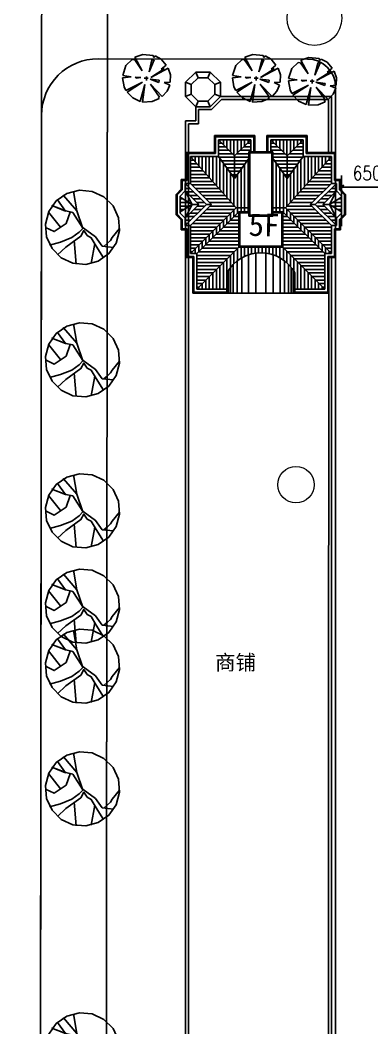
# Model space of a CAD drawing. Extents: x 225694 to 1397201, y -46174 to 794826.
# Drawn here: x 378876 to 416291, y 279695 to 386968 of the extents above; entities that cross this region are included whole.
import ezdxf
from ezdxf.enums import TextEntityAlignment as Align

# ---------------------------------------------------------------- set-up
doc = ezdxf.new("R2010")
doc.units = 0
doc.header["$LTSCALE"] = 0.5
doc.header["$MEASUREMENT"] = 0
doc.linetypes.add('X11', pattern=[6, 5, -1])
for name, color, linetype in [('1', 4, 'Continuous'), ('2', 3, 'Continuous'), ('KJ', 8, 'Continuous'), ('PUB_DIM', 3, 'Continuous'), ('WINDOW', 3, 'Continuous'), ('ZJ', 7, 'Continuous'), ('屋顶', 135, 'Continuous'), ('树', 124, 'Continuous'), ('红线', 1, 'Continuous'), ('细', 95, 'Continuous'), ('路', 40, 'Continuous')]:
    doc.layers.add(name, color=color, linetype=linetype)
doc.layers.add('road', color=7, linetype='Continuous', lineweight=0)
doc.layers.add('tag', color=7, linetype='Continuous', lineweight=0)
doc.styles.add('DIM_FONT', font='SIMPLEX.shx', dxfattribs={"width": 0.8})
doc.styles.add('等线体', font='')
doc.styles.get('等线体').set_extended_font_data('黑体')
doc.dimstyles.new('DIMN500', dxfattribs={"dimscale": 5, "dimtxt": 300, "dimasz": 100, "dimexe": 250, "dimexo": 300, "dimgap": 150, "dimtad": 1, "dimdec": 0, "dimzin": 0, "dimdsep": 46, "dimtxsty": 'DIM_FONT', "dimcen": 0.09, "dimclrt": 7, "dimazin": 2, "dimtfac": 1, "dimtdec": 0, "dimtix": 1, "dimtmove": 2, "dimatfit": 3, "dimfxl": 1, "dimtolj": 1, "dimtzin": 0, "dimarcsym": 0})

# ---------------------------------------------------------------- blocks, each defined once
blk = doc.blocks.new('棕榈')
at = {"layer": '树', "color": 64, "linetype": 'Continuous'}
for p, q in [((-172, 1067), (-553, 940)), ((336, 1025), (-172, 1067)), ((360, 916), (336, 1025)), ((426, 996), (360, 916)), ((717, 842), (426, 996)), ((-995, 530), (-1146, 45)), ((-688, 831), (-995, 530)), ((-566, 808), (-688, 831)), ((-196, 270), (-566, 808)), ((-553, 940), (-196, 270)), ((127, 220), (373, 813)), ((270, 808), (127, 220)), ((373, 813), (270, 808)), ((715, 357), (953, 551)), ((953, 551), (717, 842)), ((-1146, 45), (-738, -11)), ((0, -192), (0, 0)), ((1056, 402), (209, -50)), ((209, -50), (863, 371)), ((863, 371), (715, 357)), ((1170, 85), (1056, 402)), ((1159, -278), (1170, 85)), ((-738, -11), (-1159, -58)), ((-1159, -58), (-1080, -495)), ((-990, -683), (-193, -267)), ((-193, -267), (-937, -763)), ((-537, -32), (-487, -82)), ((-265, -48), (-537, -32)), ((-487, -82), (-265, -48)), ((-294, -1205), (-73, -388)), ((-73, -388), (-180, -1239)), ((88, -84), (-103, -84)), ((177, -127), (611, -294)), ((625, -185), (177, -127)), ((633, -1004), (193, -363)), ((193, -363), (770, -961)), ((611, -294), (625, -185)), ((863, -297), (1159, -278)), ((1130, -424), (863, -297)), ((1003, -707), (1130, -424)), ((-1080, -495), (-990, -683)), ((-937, -763), (-662, -1041)), ((770, -961), (1003, -707)), ((-662, -1041), (-294, -1205)), ((-180, -1239), (275, -1218)), ((275, -1218), (627, -1072)), ((627, -1072), (590, -1004)), ((590, -1004), (633, -1004))]:
    blk.add_line(p, q, dxfattribs=at)
blk = doc.blocks.new('64')
at = {"linetype": 'Continuous'}
blk.add_lwpolyline([(1976, 57), (1856, 741), (1508, 1343), (976, 1789), (324, 2027), (-371, 2027), (-1024, 1789), (-1556, 1343), (-1903, 741), (-2024, 57), (-1903, -627), (-1556, -1228), (-1024, -1675), (-371, -1912), (324, -1912), (976, -1675), (1508, -1228), (1856, -627), (1976, 57)], dxfattribs=at)
for points in [[(-737, 1911), (-285, 955), (-166, 2053), (-285, 955), (0, 0), (285, -57), (761, -71), (1402, 86), (1973, 285)], [(238, 2039), (226, 1298), (654, 1954), (214, 1298), (-47, 1012), (-12, 14)], [(939, 742), (1010, 1782)], [(59, 1112), (582, 727), (1355, 742), (1616, 1198)], [(-24, 14), (-297, -770), (-309, -1383), (-760, -1782)], [(1925, -385), (1319, -299), (321, -285), (24, -128), (24, -456), (-83, -670), (-47, -1198), (-12, -1939)], [(1390, -1369), (761, -271)], [(-59, -1041), (713, -1797)], [(-368, -1440), (-630, -1412), (-844, -1383), (-1010, -1312), (-1616, -1141)]]:
    blk.add_lwpolyline(points)
blk = doc.blocks.new('17w')
at = {"layer": 'KJ'}
h = blk.add_hatch(dxfattribs=at)
h.set_pattern_fill('LINE', color=256, scale=3000, angle=90, style=0)
h.paths.add_polyline_path([(1054009, 285939), (1055349, 285939), (1055349, 291184), (1053837, 289078), (1052108, 291399), (1049127, 291399)])
h.paths.add_polyline_path([(1054287, 285514), (1054287, 285534), (1055349, 285534), (1055349, 285939), (1054009, 285939), (1049127, 281079), (1049832, 281079)])
h.paths.add_polyline_path([(1063422, 281079), (1064127, 281079), (1059245, 285939), (1057905, 285939), (1057905, 285534), (1058967, 285534), (1058967, 285514)])
h.paths.add_polyline_path([(1060245, 279020), (1060245, 277299), (1063422, 277299), (1058967, 281754), (1054287, 281754), (1049832, 277299), (1053009, 277299), (1053009, 279020, -0.5891726)])
h.paths.add_polyline_path([(1064127, 291399), (1061146, 291399), (1059417, 289078), (1057905, 291184), (1057905, 286399), (1057905, 285939), (1059245, 285939)])
h.paths.add_polyline_path([(1052108, 293199), (1053837, 291478), (1055565, 293199)])
h.paths.add_polyline_path([(1057689, 293199), (1059417, 291478), (1061146, 293199)])
h.paths.add_polyline_path([(1054513, 287575), (1058550, 287575), (1058550, 290660), (1054513, 290660)], flags=9)
h = blk.add_hatch(dxfattribs=at)
h.set_pattern_fill('LINE', color=256, scale=3000, angle=180, style=0)
h.paths.add_polyline_path([(1053837, 291478), (1052108, 293199), (1052108, 291399), (1053837, 289078)])
h.paths.add_polyline_path([(1055349, 291184), (1055349, 291909), (1055565, 291909), (1055565, 293199), (1053837, 291478), (1053837, 289078)])
h.paths.add_polyline_path([(1059417, 291478), (1057689, 293199), (1057689, 291909), (1057905, 291909), (1057905, 291184), (1059417, 289078)])
h.paths.add_polyline_path([(1061146, 291399), (1061146, 293199), (1059417, 291478), (1059417, 289078)])
h = blk.add_hatch(dxfattribs=at)
h.set_pattern_fill('LINE', color=256, scale=3000, angle=180, style=0)
h.set_pattern_definition([(180, (33164.25, -1071), (-5e-14, -375), [])])
h.paths.add_polyline_path([(1051377, 286299), (1049127, 284049), (1049127, 281079), (1054009, 285939), (1049127, 291399), (1049127, 288549)])
h.paths.add_polyline_path([(1061877, 286299), (1064127, 288549), (1064127, 291399), (1059245, 285939), (1064127, 281079), (1064127, 284049)])
h.paths.add_polyline_path([(1063422, 277299), (1063422, 281079), (1058967, 285514), (1058967, 281754)])
h.paths.add_polyline_path([(1049832, 281079), (1049832, 277299), (1054287, 281754), (1054287, 285514)])
h.paths.add_polyline_path([(1050837, 286299), (1048587, 288549), (1048587, 287742), (1050030, 286299), (1048587, 284856), (1048587, 284049)])
h.paths.add_polyline_path([(1063224, 286299), (1064667, 287742), (1064667, 288549), (1062417, 286299), (1064667, 284049), (1064667, 284856)])
h.paths.add_polyline_path([(1065207, 287067), (1063917, 286299), (1065207, 285531)])
h.paths.add_polyline_path([(1048047, 287067), (1048047, 285531), (1049337, 286299)])
at = {"layer": 'KJ', "linetype": 'Continuous'}
for p, q in [((1056098, 281117), (1056098, 276867)), ((1057157, 281117), (1057157, 276867)), ((1054098, 280288), (1054098, 276867)), ((1054586, 280612), (1054586, 276867)), ((1055306, 280935), (1055306, 276867)), ((1057949, 280935), (1057949, 276867)), ((1058669, 280612), (1058669, 276867)), ((1059156, 280288), (1059156, 276867)), ((1053081, 279144), (1053081, 276867)), ((1053189, 279315), (1053189, 276867)), ((1053387, 279586), (1053387, 276867)), ((1053684, 279922), (1053684, 276867)), ((1059570, 279922), (1059570, 276867)), ((1059867, 279586), (1059867, 276867)), ((1060065, 279315), (1060065, 276867)), ((1060173, 279144), (1060173, 276867))]:
    blk.add_line(p, q, dxfattribs=at)
at = {"layer": '屋顶'}
for p, q in [((1051708, 291831), (1051708, 293631)), ((1055997, 293631), (1051708, 293631)), ((1051808, 291723), (1051808, 293523)), ((1055889, 293523), (1051808, 293523)), ((1055565, 293199), (1052108, 293199)), ((1052108, 291399), (1052108, 293199)), ((1052108, 293199), (1053837, 291478)), ((1055565, 293199), (1053837, 291478)), ((1055565, 291909), (1055565, 293199)), ((1055565, 291909), (1055565, 293199)), ((1055889, 291909), (1055889, 293523)), ((1055997, 291909), (1055997, 293631)), ((1057257, 291909), (1057257, 293631)), ((1057257, 293631), (1061546, 293631)), ((1057365, 291909), (1057365, 293523)), ((1057365, 293523), (1061446, 293523)), ((1057689, 291909), (1057689, 293199)), ((1057689, 293199), (1059417, 291478)), ((1057689, 293199), (1061146, 293199)), ((1061146, 293199), (1059417, 291478)), ((1061146, 291399), (1061146, 293199)), ((1061446, 291723), (1061446, 293523)), ((1061546, 291831), (1061546, 293631)), ((1048695, 291831), (1048695, 288981)), ((1051708, 291831), (1048695, 291831)), ((1055349, 291909), (1055349, 286399)), ((1057905, 291909), (1057905, 286399)), ((1061546, 291831), (1064559, 291831)), ((1064559, 291831), (1064559, 288981)), ((1048803, 291723), (1048803, 288873)), ((1051808, 291723), (1048803, 291723)), ((1049127, 291399), (1049127, 288549)), ((1052108, 291399), (1049127, 291399)), ((1049127, 291399), (1054009, 285939)), ((1052108, 291399), (1053837, 289078)), ((1053837, 291478), (1053837, 289078)), ((1055349, 291184), (1053837, 289078)), ((1057905, 291184), (1059417, 289078)), ((1064127, 291399), (1059245, 285939)), ((1059417, 291478), (1059417, 289078)), ((1061146, 291399), (1059417, 289078)), ((1061146, 291399), (1064127, 291399)), ((1061446, 291723), (1064451, 291723)), ((1064127, 291399), (1064127, 288549)), ((1064451, 291723), (1064451, 288873)), ((1048155, 288981), (1048155, 287921)), ((1048695, 288981), (1048155, 288981)), ((1048263, 288873), (1048263, 287877)), ((1048803, 288873), (1048263, 288873)), ((1064451, 288873), (1064991, 288873)), ((1064559, 288981), (1065099, 288981)), ((1064991, 288873), (1064991, 287877)), ((1065099, 288981), (1065099, 287921)), ((1048155, 287921), (1047615, 287381)), ((1048263, 287877), (1047723, 287337)), ((1048587, 287742), (1048047, 287202)), ((1049127, 288549), (1048587, 288549)), ((1048587, 288549), (1048587, 287742)), ((1048587, 288549), (1050837, 286299)), ((1049337, 286299), (1048587, 287742)), ((1048587, 287742), (1050030, 286299)), ((1049127, 288549), (1051377, 286299)), ((1064127, 288549), (1061877, 286299)), ((1064667, 288549), (1062417, 286299)), ((1064667, 287742), (1063224, 286299)), ((1063917, 286299), (1064667, 287742)), ((1064127, 288549), (1064667, 288549)), ((1064667, 288549), (1064667, 287742)), ((1064667, 287742), (1065207, 287202)), ((1064991, 287877), (1065531, 287337)), ((1065099, 287921), (1065639, 287381)), ((1047615, 287381), (1047615, 285217)), ((1047723, 287337), (1047723, 285262)), ((1048047, 287202), (1048047, 285396)), ((1049337, 286299), (1048047, 287067)), ((1063917, 286299), (1065207, 287067)), ((1065207, 287202), (1065207, 285396)), ((1065531, 287337), (1065531, 285262)), ((1065639, 287381), (1065639, 285217)), ((1049337, 286299), (1048047, 285531)), ((1048047, 285396), (1048587, 284856)), ((1049337, 286299), (1048587, 284856)), ((1048587, 284856), (1050030, 286299)), ((1048587, 284049), (1050837, 286299)), ((1049127, 284049), (1051377, 286299)), ((1049127, 281079), (1054009, 285939)), ((1049337, 286299), (1050030, 286299)), ((1049832, 281079), (1054287, 285514)), ((1050837, 286299), (1051377, 286299)), ((1054009, 285939), (1055349, 285939)), ((1054287, 285534), (1055349, 285534)), ((1054287, 285534), (1054287, 281754)), ((1054403, 285418), (1054403, 281870)), ((1054403, 285418), (1055349, 285418)), ((1059245, 285939), (1057905, 285939)), ((1058967, 285534), (1057905, 285534)), ((1058851, 285418), (1057905, 285418)), ((1058851, 285418), (1058851, 281870)), ((1058967, 285534), (1058967, 281754)), ((1063422, 281079), (1058967, 285514)), ((1064127, 281079), (1059245, 285939)), ((1062417, 286299), (1061877, 286299)), ((1064127, 284049), (1061877, 286299)), ((1064667, 284049), (1062417, 286299)), ((1063917, 286299), (1063224, 286299)), ((1064667, 284856), (1063224, 286299)), ((1063917, 286299), (1064667, 284856)), ((1063917, 286299), (1065207, 285531)), ((1065207, 285396), (1064667, 284856)), ((1047615, 285217), (1048155, 284677)), ((1047723, 285262), (1048263, 284722)), ((1048155, 284677), (1048155, 283617)), ((1048263, 284722), (1048263, 283725)), ((1048587, 284856), (1048587, 284049)), ((1064667, 284856), (1064667, 284049)), ((1065531, 285262), (1064991, 284722)), ((1064991, 284722), (1064991, 283725)), ((1065639, 285217), (1065099, 284677)), ((1065099, 284677), (1065099, 283617)), ((1048155, 283617), (1048695, 283617)), ((1048263, 283725), (1048803, 283725)), ((1048587, 284049), (1049127, 284049)), ((1048695, 283617), (1048695, 280647)), ((1048803, 283725), (1048803, 280755)), ((1049127, 284049), (1049127, 281079)), ((1064667, 284049), (1064127, 284049)), ((1064127, 284049), (1064127, 281079)), ((1064451, 283725), (1064451, 280755)), ((1064991, 283725), (1064451, 283725)), ((1064559, 283617), (1064559, 280647)), ((1065099, 283617), (1064559, 283617)), ((1049127, 281079), (1049832, 281079)), ((1049832, 277299), (1054287, 281754)), ((1049832, 281079), (1049832, 277299)), ((1058967, 281754), (1054287, 281754)), ((1058851, 281870), (1054403, 281870)), ((1063422, 277299), (1058967, 281754)), ((1063422, 281079), (1063422, 277299)), ((1064127, 281079), (1063422, 281079)), ((1048695, 280647), (1049400, 280647)), ((1048803, 280755), (1049508, 280755)), ((1049400, 280647), (1049400, 276867)), ((1049508, 280755), (1049508, 276975)), ((1063746, 280755), (1063746, 276975)), ((1064451, 280755), (1063746, 280755)), ((1063854, 280647), (1063854, 276867)), ((1064559, 280647), (1063854, 280647)), ((1053009, 279020), (1053009, 276867)), ((1060245, 279020), (1060245, 276867)), ((1049400, 276867), (1053009, 276867)), ((1049508, 276975), (1053009, 276975)), ((1049832, 277299), (1053009, 277299)), ((1053009, 276867), (1056627, 276867)), ((1060245, 276867), (1056627, 276867)), ((1063422, 277299), (1060245, 277299)), ((1063746, 276975), (1060245, 276975)), ((1063854, 276867), (1060245, 276867))]:
    blk.add_line(p, q, dxfattribs=at)
for points in [[(1057905, 291909), (1055349, 291909), (1055349, 285066), (1057905, 285066)], [(1057797, 291801), (1055457, 291801), (1055457, 285174), (1057797, 285174)]]:
    blk.add_lwpolyline(points, close=True, dxfattribs=at)
blk.add_arc((1056627, 277015), 4136, 28.98914, 151.01086, dxfattribs=at)
blk = doc.blocks.new('_ArchTick')
at = {"color": 0, "linetype": 'ByBlock'}
blk.add_lwpolyline([(-0.5, -0.5, 0.4, 0.4, 0), (0.5, 0.5, 0.4, 0.4, 0)], format="xyseb", dxfattribs=at)
blk = doc.blocks.new('*U113')
at = {"color": 0, "lineweight": -2}
for p, q in [((413063, 365038), (413063, 370428)), ((419563, 365038), (419563, 370428)), ((413063, 369178), (419563, 369178)), ((413063, 369178), (413063, 369178)), ((413063, 369178), (413063, 369178)), ((419563, 369178), (419563, 369178)), ((419563, 369178), (419563, 369178))]:
    blk.add_line(p, q, dxfattribs=at)
at = {"layer": 'DEFPOINTS', "color": 0}
for p in [(413063, 363538), (419563, 363538)]:
    blk.add_point(p, dxfattribs=at)
at = {"color": 0, "lineweight": -2, "xscale": 500, "yscale": 500, "zscale": 500}
blk.add_blockref('_ArchTick', (413063, 369178), dxfattribs=at)
at = {"color": 0, "lineweight": -2, "xscale": 500, "yscale": 500, "zscale": 500, "rotation": 180}
blk.add_blockref('_ArchTick', (419563, 369178), dxfattribs=at)
at = {"color": 7, "insert": (416313, 370678), "char_height": 1500, "width": 0.000000001, "attachment_point": 5, "style": 'DIM_FONT'}
blk.add_mtext('\\A1;6500', dxfattribs=at)

msp = doc.modelspace()

# ---------------------------------------------------------------- linework, layer by layer
at = {"layer": '1', "color": 7}
for p, q in [((397083, 380109.6), (397814, 380840.5)), ((397565.4, 381440.5), (397814, 380840.5)), ((397814, 380840.5), (398847.6, 380840.5)), ((398847.6, 380840.5), (399096.2, 381440.5)), ((398847.6, 380840.5), (399578.6, 380109.6)), ((396483, 380358.1), (397083, 380109.6)), ((397083, 379075.9), (397083, 380109.6)), ((400178.6, 380358.1), (399578.6, 380109.6)), ((399578.6, 380109.6), (399578.6, 379075.9)), ((397083, 379075.9), (396483, 378827.4)), ((397814, 378345), (397083, 379075.9)), ((399578.6, 379075.9), (398847.6, 378345)), ((399578.6, 379075.9), (400178.6, 378827.4)), ((397565.4, 377745), (397814, 378345)), ((398847.6, 378345), (397814, 378345)), ((398847.6, 378345), (399096.2, 377745))]:
    msp.add_line(p, q, dxfattribs=at)
at = {"layer": '2', "color": 7}
for p, q in [((396483, 380358.1), (397565.4, 381440.5)), ((397565.4, 381440.5), (399096.2, 381440.5)), ((399096.2, 381440.5), (400178.6, 380358.1)), ((396483, 378827.4), (396483, 380358.1)), ((400178.6, 380358.1), (400178.6, 378827.4)), ((397565.4, 377745), (396483, 378827.4)), ((400178.6, 378827.4), (399096.2, 377745)), ((400178.6, 378827.4), (411983, 378827.4)), ((411983, 372872.9), (411983, 378827.4)), ((399096.2, 377745), (397565.4, 377745)), ((397565.4, 377745), (397565.4, 376245)), ((411683, 372872.9), (411683, 378527.1)), ((396483, 295986.9), (396483, 376245)), ((397565.4, 376245), (396483, 376245)), ((411983, 344972.6), (411983, 361688.9)), ((411683, 304200.9), (411710, 357908.9)), ((411983, 304200.9), (411983, 344972.6)), ((411983, 259668.9), (411983, 319354.2)), ((411683, 259668.9), (411683, 304200.9)), ((396483, 258668.9), (396483, 295986.9))]:
    msp.add_line(p, q, dxfattribs=at)
at = {"layer": 'road', "color": 3}
msp.add_lwpolyline([(381011.3, 207734.9), (381486.3, 682878.5), (335725.1, 682780.5), (335681.1, 653247.2), (335545.5, 206635.4)], dxfattribs=at)
at = {"layer": 'tag', "color": 5}
for centre, radius in [((410183.6, 387183), 2907.7), ((408221.7, 337516.6), 1929)]:
    msp.add_circle(centre, radius, dxfattribs=at)
at = {"layer": 'WINDOW', "color": 7}
for p, q in [((396783, 293016.9), (396783, 375945)), ((396783, 259668.9), (396783, 293016.9))]:
    msp.add_line(p, q, dxfattribs=at)
at = {"layer": '红线', "color": 7, "linetype": 'X11'}
for points in [[(387944.3, 186789), (388490.7, 686847.5), (831364.3, 686795.1), (831364.3, 186788.9)], [(380940, 182878.5), (381486.3, 682878.5), (839364.3, 682878.5), (839364.3, 182878.4)]]:
    msp.add_lwpolyline(points, close=True, dxfattribs=at)
at = {"layer": '细', "color": 7}
for p, q in [((400302.5, 378527.1), (399220.4, 377445)), ((411683, 378527.1), (400302.5, 378527.1)), ((397865.4, 377445), (397865.4, 375945)), ((399220.4, 377445), (397865.4, 377445)), ((397865.4, 375945), (396783, 375945))]:
    msp.add_line(p, q, dxfattribs=at)
at = {"layer": '路', "color": 7, "linetype": 'Continuous'}
for p, q in [((409436.3, 382828), (387158.5, 382852.3)), ((412433, 249668.9), (412433, 379828)), ((381009.6, 243882.8), (381152, 376858.8))]:
    msp.add_line(p, q, dxfattribs=at)
for centre, radius, start, end in [((387152, 376852.3), 6000, 89.937496, 179.938186), ((409433, 379828), 3000, 360, 89.937496)]:
    msp.add_arc(centre, radius, start, end, dxfattribs=at)

# ---------------------------------------------------------------- block references
at = {"layer": 'KJ', "color": 7}
msp.add_blockref('17w', (-652144, 81041.7), dxfattribs=at)
at = {"layer": '树', "color": 7, "xscale": 2.197147679980844, "yscale": 2.197147679980844, "zscale": 2.19714768}
for p in [(392304.1, 380968.6), (403997.2, 380968.6), (409960.2, 380644.4)]:
    msp.add_blockref('棕榈', p, dxfattribs=at)
at = {"layer": '树', "color": 7, "extrusion": (3.08393e-24, 9.95157e-24, -1), "xscale": 1.980000000029297, "yscale": 1.98000000001921, "zscale": -1.98, "rotation": 325.0452676312946}
for p in [(-385538.9, 364797.8), (-385538.9, 350696.1), (-385538.9, 334620), (-385538.9, 324466.7), (-385538.9, 318068.8), (-385538.9, 305009.7), (-385538.9, 277237.3)]:
    msp.add_blockref('64', p, dxfattribs=at)

# ---------------------------------------------------------------- texts
at = {"layer": 'ZJ', "color": 7, "linetype": 'Continuous', "style": '等线体'}
msp.add_text('5F', height=2400, rotation=358.735354, dxfattribs=at).set_placement((404821.1, 365153.2), align=Align.MIDDLE)
msp.add_text('商铺', height=1600, dxfattribs=at).set_placement((401794.3, 318629.7), align=Align.MIDDLE)

# ---------------------------------------------------------------- dimensions: what is measured, and where the dimension line sits
at = {"layer": 'PUB_DIM', "color": 7}
dim = msp.add_aligned_dim(p1=(413063, 363537.7), p2=(419563.2, 363537.7), distance=5640.2, dimstyle='DIMN500', dxfattribs=at)
dim.commit()
dim.dimension.update_dxf_attribs({"geometry": '*U113', "text_midpoint": (416313.1, 370677.9)})

doc.saveas('drawing.dxf')
